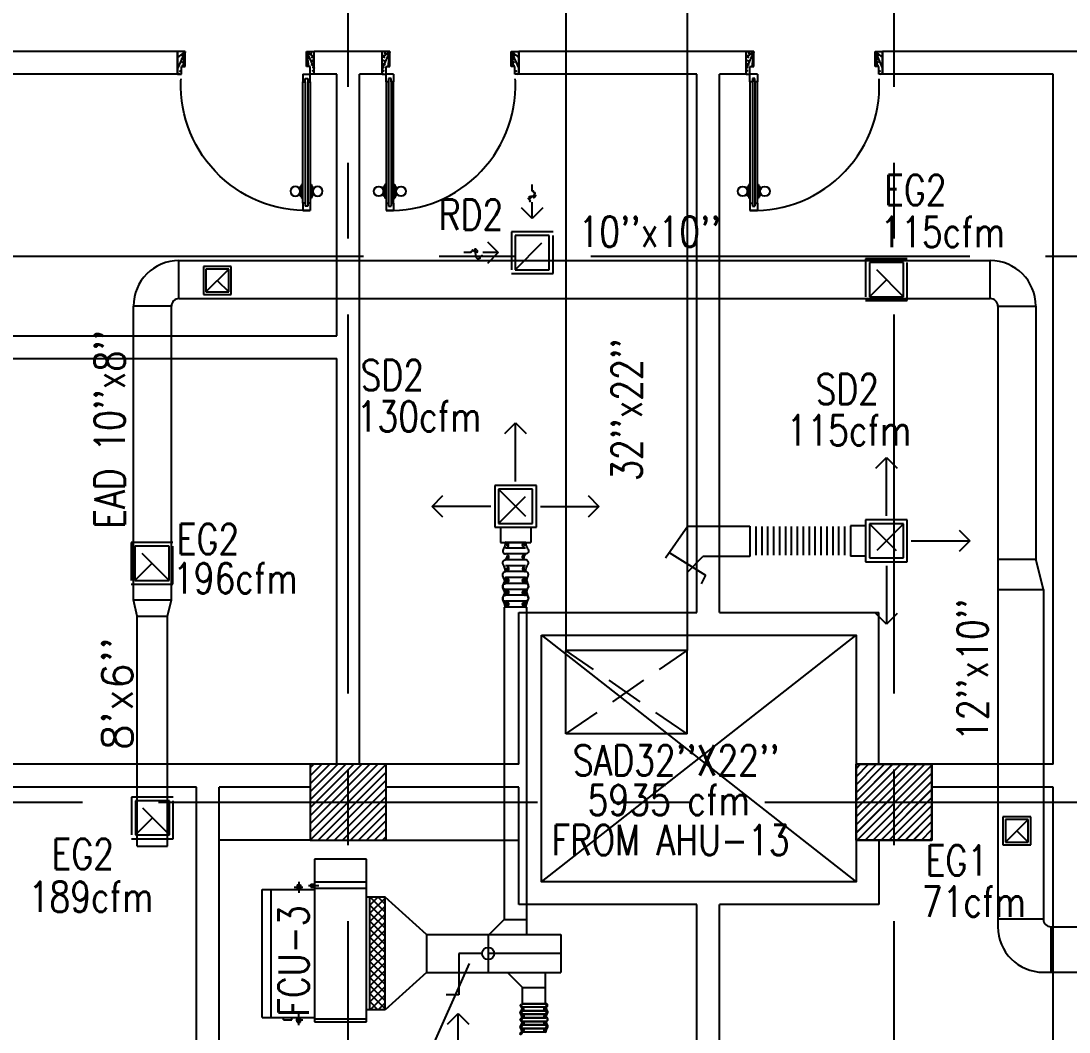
# Model space of a CAD drawing. Extents: x 417866029 to 417866302, y 43498040 to 43498122.
# Drawn here: x 417866052.58 to 417866059.49, y 43498089.59 to 43498096.26 of the extents above; entities that cross this region are included whole.
import ezdxf

# ---------------------------------------------------------------- set-up
doc = ezdxf.new("R2010")
doc.units = 0
doc.header["$MEASUREMENT"] = 0
doc.linetypes.add('CENTERX2', pattern=[4, 2.5, -0.5, 0.5, -0.5])
doc.linetypes.add('HIDDEN', pattern=[0.375, 0.25, -0.125])
doc.layers.get('0').update_dxf_attribs({"linetype": 'CONTINUOUS'})
for name, color, linetype in [('AXES', 11, 'CENTERX2'), ('COL', 7, 'CONTINUOUS'), ('DOOR', 9, 'CONTINUOUS'), ('DUCT', 6, 'CONTINUOUS'), ('EXDUCT', 10, 'CONTINUOUS'), ('FCU', 6, 'CONTINUOUS'), ('HAT', 11, 'CONTINUOUS'), ('M-AC-FLEX', 7, 'CONTINUOUS'), ('M-EGU.', 2, 'CONTINUOUS'), ('M-TEXT', 2, 'CONTINUOUS'), ('SHAFT', 9, 'CONTINUOUS'), ('WALL', 9, 'CONTINUOUS')]:
    doc.layers.add(name, color=color, linetype=linetype)
doc.styles.add('ROMANS', font='ROMANS.shx', dxfattribs={"width": 0.6})

# ---------------------------------------------------------------- blocks, each defined once
blk = doc.blocks.new('DOOR90')
at = {"layer": 'DOOR', "color": 7, "linetype": 'ByBlock'}
for p, q in [((-150, 0), (0, 0)), ((-150, 0), (-150, -25)), ((0, -50), (-113.7, 0)), ((0, -50), (-40.1, 0)), ((0, -50), (0, 0)), ((-1000, -25), (-1050, -25)), ((-1050, -75), (-1050, -25)), ((-1050, -25), (-1050, -75)), ((-1000, -42), (-1020, -42)), ((-1020, -42), (-1020, -58)), ((-1000, -58), (-1020, -58)), ((-1000, -25), (-1000, -42)), ((-1000, -58), (-1000, -75)), ((-877.6, -17.8), (-967.6, -17.8)), ((-967.6, -25), (-967.6, -17.8)), ((-955, -8.8), (-890.2, -8.8)), ((-955, -17.8), (-955, -8.8)), ((-955, -17.8), (-890.2, -17.8)), ((-890.2, -17.8), (-890.2, -8.8)), ((-877.6, -25), (-877.6, -17.8)), ((-200, -25), (-150, -25)), ((-200, -42), (-200, -25)), ((-180, -42), (-200, -42)), ((-200, -58), (-180, -58)), ((-200, -75), (-200, -58)), ((-180, -58), (-180, -42)), ((-150, -25), (-100, -25)), ((-150, -75), (-150, -25)), ((-100, -25), (-100, -50)), ((0, -50), (-100, -36.6)), ((-100, -50), (0, -50)), ((-1000, -75), (-1050, -75)), ((-967.6, -75), (-967.6, -82.2)), ((-877.6, -82.2), (-967.6, -82.2)), ((-955, -82.2), (-890.2, -82.2)), ((-955, -82.2), (-955, -91.2)), ((-955, -91.2), (-890.2, -91.2)), ((-890.2, -82.2), (-890.2, -91.2)), ((-877.6, -75), (-877.6, -82.2)), ((-150, -75), (-200, -75)), ((-150, -875), (-100, -875)), ((-150, -900), (-150, -875)), ((0, -850), (-113.7, -900)), ((-100, -875), (-100, -850)), ((0, -850), (-100, -863.4)), ((-100, -850), (0, -850)), ((0, -850), (-40.1, -900)), ((0, -850), (0, -900)), ((-150, -900), (0, -900)), ((0, -900), (-150, -900))]:
    blk.add_line(p, q, dxfattribs=at)
at = {"layer": 'DOOR', "linetype": 'ByBlock'}
for p, q in [((-200, -25), (-1000, -25)), ((-200, -42), (-1000, -42)), ((-200, -58), (-1000, -58)), ((-1000, -75), (-200, -75))]:
    blk.add_line(p, q, dxfattribs=at)
at = {"layer": 'DOOR', "color": 7, "linetype": 'ByBlock'}
for centre in [(-922.6, 23.5), (-922.6, -123.5)]:
    blk.add_circle(centre, 32.4, dxfattribs=at)
for centre, radius, start, end in [((0, -50), 154.4, 161.10529, 166.28577), ((0, -50), 94.4, 148.01819, 180), ((0, -50), 134.4, 158.15985, 169.28002), ((0, -50), 114.4, 154.08384, 167.37743), ((0, -50), 74.4, 137.77643, 180), ((0, -50), 54.4, 113.20738, 180), ((0, -50), 34.4, 90, 180), ((0, -50), 14.4, 90, 180), ((0, -850), 154.4, 193.71423, 198.89471), ((0, -850), 134.4, 190.71998, 201.84015), ((0, -850), 94.4, 180, 211.98181), ((0, -850), 74.4, 180, 222.22357), ((0, -850), 54.4, 180, 246.79262), ((0, -850), 34.4, 180, 270), ((0, -850), 14.4, 180, 270)]:
    blk.add_arc(centre, radius, start, end, dxfattribs=at)
at = {"layer": 'DOOR', "linetype": 'HIDDEN', "ltscale": 0.5}
blk.add_arc((-222.2, -50), 828.2, 178.27012, 275.00304, dxfattribs=at)
blk = doc.blocks.new('*X42')
at = {"color": 0}
for p, q in [((16890.5, -2466.6), (16943.5, -2413.6)), ((16990.5, -2512.5), (16891.6, -2413.6)), ((16990.5, -2459.4), (16944.6, -2413.6)), ((16890.5, -2519.6), (16990.5, -2419.6)), ((16990.5, -2565.5), (16890.5, -2465.5)), ((16890.5, -2572.6), (16990.5, -2472.6)), ((16990.5, -2618.5), (16890.5, -2518.5)), ((16890.5, -2625.7), (16990.5, -2525.7)), ((16990.5, -2671.6), (16890.5, -2571.6)), ((16890.5, -2678.7), (16990.5, -2578.7)), ((16990.5, -2724.6), (16890.5, -2624.6)), ((16890.5, -2731.7), (16990.5, -2631.7)), ((16990.5, -2777.6), (16890.5, -2677.6)), ((16890.5, -2784.8), (16990.5, -2684.8)), ((16990.5, -2830.7), (16890.5, -2730.7)), ((16890.5, -2837.8), (16990.5, -2737.8)), ((16990.5, -2883.7), (16890.5, -2783.7)), ((16890.5, -2890.8), (16990.5, -2790.8)), ((16990.5, -2936.7), (16890.5, -2836.7)), ((16890.5, -2943.9), (16990.5, -2843.9)), ((16990.5, -2989.8), (16890.5, -2889.8)), ((16890.5, -2996.9), (16990.5, -2896.9)), ((16990.5, -3042.8), (16890.5, -2942.8)), ((16890.5, -3049.9), (16990.5, -2949.9)), ((16990.5, -3095.8), (16890.5, -2995.8)), ((16890.5, -3103), (16990.5, -3003)), ((16990.5, -3148.9), (16890.5, -3048.9)), ((16943.5, -3154.9), (16890.5, -3101.9)), ((16891.5, -3154.9), (16990.5, -3056)), ((16944.6, -3154.9), (16990.5, -3109))]:
    blk.add_line(p, q, dxfattribs=at)
blk = doc.blocks.new('WHE06')
at = {"color": 3}
for p, q in [((689, 621.5), (346.1, 621.5)), ((346.1, 621.5), (346.1, 469.1)), ((689, 469.1), (689, 621.5)), ((60.3, -422.2), (60.3, 422.2)), ((212.3, 437.2), (269.1, 437.2)), ((232.1, 452.2), (232.1, 422.2)), ((232.1, 452.2), (252.1, 452.2)), ((242.1, 472.2), (242.1, 399.5)), ((252.1, 452.2), (252.1, 422.2)), ((305, 447.6), (373.3, 447.6)), ((321.1, 457.6), (321.1, 437.6)), ((321.1, 457.6), (346.1, 457.6)), ((321.1, 437.6), (346.1, 437.6)), ((346.1, 430.4), (689, 430.4)), ((811.2, 370.7), (689, 370.7)), ((711.2, -370.7), (711.2, 370.7)), ((811.2, -370.7), (811.2, 370.7)), ((242.1, -472.2), (242.1, -399.5)), ((811.2, -370.7), (689, -370.7)), ((141.6, -437.2), (141.6, -422.2)), ((141.6, -437.2), (196.6, -437.2)), ((196.6, -437.2), (196.6, -422.2)), ((221.4, -437.2), (269.1, -437.2)), ((232.1, -452.2), (232.1, -422.2)), ((232.1, -452.2), (252.1, -452.2)), ((252.1, -452.2), (252.1, -422.2)), ((346.1, -430.4), (689, -430.4))]:
    blk.add_line(p, q, dxfattribs=at)
at = {"color": 6}
for p, q in [((0, -422.2), (0, 422.2)), ((0, 422.2), (346.1, 422.2)), ((346.1, 469.1), (346.1, -450.8)), ((689, 469.1), (346.1, 469.1)), ((689, -450.8), (689, 469.1)), ((0, -422.2), (346.1, -422.2)), ((346.1, -450.8), (689, -450.8))]:
    blk.add_line(p, q, dxfattribs=at)
at = {"color": 11}
blk.add_blockref('*X42', (-16179.3, 2784.3), dxfattribs=at)
blk = doc.blocks.new('*X84')
at = {"color": 0}
for p, q in [((42139.2, 162736.3), (42592.7, 163189.7)), ((42139.2, 162789.3), (42539.6, 163189.7)), ((42139.2, 162842.3), (42486.6, 163189.7)), ((42139.2, 162895.4), (42433.6, 163189.7)), ((42139.2, 162948.4), (42380.5, 163189.7)), ((42139.2, 163001.4), (42327.5, 163189.7)), ((42139.2, 163054.5), (42274.5, 163189.7)), ((42139.2, 163107.5), (42221.4, 163189.7)), ((42139.2, 163160.5), (42168.4, 163189.7)), ((42145.7, 162689.7), (42639.2, 163183.3)), ((42198.7, 162689.7), (42639.2, 163130.2)), ((42251.8, 162689.7), (42639.2, 163077.2)), ((42304.8, 162689.7), (42639.2, 163024.2)), ((42357.8, 162689.7), (42639.2, 162971.1)), ((42410.9, 162689.7), (42639.2, 162918.1)), ((42463.9, 162689.7), (42639.2, 162865.1)), ((42516.9, 162689.7), (42639.2, 162812)), ((42570, 162689.7), (42639.2, 162759)), ((42623, 162689.7), (42639.2, 162706))]:
    blk.add_line(p, q, dxfattribs=at)
blk = doc.blocks.new('*X83')
at = {"color": 0}
for p, q in [((38539.2, 162742.5), (38986.4, 163189.7)), ((38539.2, 162795.6), (38933.4, 163189.7)), ((38539.2, 162848.6), (38880.4, 163189.7)), ((38539.2, 162901.6), (38827.3, 163189.7)), ((38539.2, 162954.7), (38774.3, 163189.7)), ((38539.2, 163007.7), (38721.3, 163189.7)), ((38539.2, 163060.7), (38668.2, 163189.7)), ((38539.2, 163113.8), (38615.2, 163189.7)), ((38539.2, 163166.8), (38562.2, 163189.7)), ((38539.2, 162689.5), (39039.2, 163189.5)), ((38592.5, 162689.7), (39039.2, 163136.5)), ((38645.5, 162689.7), (39039.2, 163083.4)), ((38698.6, 162689.7), (39039.2, 163030.4)), ((38751.6, 162689.7), (39039.2, 162977.4)), ((38804.6, 162689.7), (39039.2, 162924.3)), ((38857.7, 162689.7), (39039.2, 162871.3)), ((38910.7, 162689.7), (39039.2, 162818.3)), ((38963.7, 162689.7), (39039.2, 162765.2)), ((39016.8, 162689.7), (39039.2, 162712.2))]:
    blk.add_line(p, q, dxfattribs=at)
blk = doc.blocks.new('COL50')
at = {"layer": 'COL'}
blk.add_lwpolyline([(-250, 250), (-250, -250), (250, -250), (250, 250)], close=True, dxfattribs=at)

msp = doc.modelspace()

# ---------------------------------------------------------------- linework, layer by layer
at = {"layer": 'AXES'}
for p, q in [((417866054.7337, 43498039.8221), (417866054.7337, 43498118.2996)), ((417866058.3337, 43498039.8221), (417866058.3337, 43498118.2996)), ((417866040.3337, 43498094.7064), (417866098.5737, 43498094.7064)), ((417866029.4822, 43498091.1064), (417866098.5737, 43498091.1064))]:
    msp.add_line(p, q, dxfattribs=at)
at = {"layer": 'DUCT', "linetype": 'ByBlock'}
for p, q in [((417866056.1692, 43498097.2525), (417866056.1692, 43498092.1064)), ((417866056.9692, 43498097.2525), (417866056.9692, 43498092.1064)), ((417866055.2503, 43498090.2339), (417866054.9774, 43498090.4796)), ((417866055.7629, 43498090.3339), (417866055.9129, 43498090.3339)), ((417866055.2503, 43498090.2339), (417866056.1369, 43498090.2339)), ((417866055.2503, 43498090.2339), (417866055.2503, 43498089.9839)), ((417866055.6567, 43498090.2339), (417866055.6567, 43498089.9839)), ((417866056.1369, 43498090.2339), (417866056.1369, 43498089.9839)), ((417866056.1369, 43498090.1089), (417866055.6567, 43498090.1089)), ((417866055.2503, 43498089.9839), (417866054.9774, 43498089.7382)), ((417866055.2503, 43498089.9839), (417866056.1369, 43498089.9839)), ((417866055.8839, 43498089.8839), (417866056.0339, 43498089.8839))]:
    msp.add_line(p, q, dxfattribs=at)
at = {"layer": 'DUCT'}
for p, q in [((417866056.973, 43498092.9255), (417866056.826, 43498092.7156)), ((417866056.973, 43498092.9255), (417866057.3832, 43498092.9255)), ((417866057.3832, 43498092.9255), (417866057.3832, 43498092.7255)), ((417866056.8517, 43498092.7524), (417866057.0911, 43498092.6022)), ((417866056.973, 43498092.6255), (417866057.073, 43498092.7255)), ((417866057.3832, 43498092.7255), (417866057.073, 43498092.7255)), ((417866057.0911, 43498092.6022), (417866057.0623, 43498092.5458)), ((417866057.0911, 43498092.6022), (417866057.0911, 43498092.6022)), ((417866055.7629, 43498092.3923), (417866055.7629, 43498090.3339)), ((417866055.9129, 43498092.3923), (417866055.7629, 43498092.3923)), ((417866055.9129, 43498090.2339), (417866055.9129, 43498092.3923)), ((417866055.6629, 43498090.2339), (417866055.7629, 43498090.3339)), ((417866055.7839, 43498089.9839), (417866055.8839, 43498089.8839)), ((417866056.0339, 43498089.9839), (417866056.0339, 43498089.7779)), ((417866055.8839, 43498089.7779), (417866055.8839, 43498089.8839)), ((417866056.0339, 43498089.7779), (417866055.8839, 43498089.7779))]:
    msp.add_line(p, q, dxfattribs=at)
at = {"layer": 'DUCT', "linetype": 'Continuous'}
for p, q in [((417866056.9692, 43498092.1064), (417866056.1692, 43498092.1064)), ((417866056.1692, 43498091.5564), (417866056.1692, 43498092.1064)), ((417866056.9692, 43498091.5564), (417866056.9692, 43498092.1064)), ((417866056.9692, 43498091.5564), (417866056.1692, 43498091.5564))]:
    msp.add_line(p, q, dxfattribs=at)
at = {"layer": 'DUCT', "linetype": 'HIDDEN'}
for p, q in [((417866056.9692, 43498091.5564), (417866056.1692, 43498092.1064)), ((417866056.1692, 43498091.5564), (417866056.9692, 43498092.1064))]:
    msp.add_line(p, q, dxfattribs=at)
at = {"layer": 'DUCT', "color": 2, "linetype": 'ByBlock'}
for p, q in [((417866055.6175, 43498090.1079), (417866055.4643, 43498090.1079)), ((417866055.4643, 43498090.1079), (417866055.4643, 43498089.8353)), ((417866055.4643, 43498089.8353), (417866055.3799, 43498089.8353))]:
    msp.add_line(p, q, dxfattribs=at)
at = {"layer": 'DUCT', "color": 4, "linetype": 'ByBlock'}
msp.add_line((417866055.2135, 43498089.3226), (417866055.5328, 43498090.0427), dxfattribs=at)
at = {"layer": 'DUCT', "color": 2, "linetype": 'ByBlock'}
msp.add_circle((417866055.6567, 43498090.1088), 0.0399, dxfattribs=at)
at = {"layer": 'EXDUCT', "linetype": 'ByBlock'}
for p, q in [((417866053.6179, 43498094.6769), (417866058.9687, 43498094.6769)), ((417866053.6179, 43498094.4269), (417866053.6179, 43498094.6769)), ((417866058.9687, 43498094.4269), (417866058.9687, 43498094.6769)), ((417866053.6179, 43498094.4269), (417866058.9687, 43498094.4269)), ((417866053.3179, 43498092.4405), (417866053.3179, 43498094.3769)), ((417866053.5679, 43498094.3769), (417866053.3179, 43498094.3769)), ((417866053.5679, 43498092.4405), (417866053.5679, 43498094.3769)), ((417866059.0187, 43498094.3769), (417866059.0187, 43498090.2852)), ((417866059.0187, 43498094.3769), (417866059.2687, 43498094.3769)), ((417866059.2687, 43498094.3769), (417866059.2687, 43498092.7095)), ((417866059.0187, 43498092.7095), (417866059.2687, 43498092.7095)), ((417866059.3187, 43498092.5095), (417866059.2687, 43498092.7095)), ((417866059.0187, 43498092.5095), (417866059.3187, 43498092.5095)), ((417866059.3187, 43498092.5095), (417866059.3187, 43498090.3352)), ((417866053.3179, 43498092.4405), (417866053.5679, 43498092.4405)), ((417866053.3429, 43498092.3322), (417866053.3179, 43498092.4405)), ((417866053.5429, 43498092.3322), (417866053.5679, 43498092.4405)), ((417866053.3429, 43498090.8158), (417866053.3429, 43498092.3322)), ((417866053.3429, 43498092.3322), (417866053.5429, 43498092.3322)), ((417866053.5429, 43498090.8158), (417866053.5429, 43498092.3322)), ((417866053.3429, 43498090.8158), (417866053.5429, 43498090.8158)), ((417866059.3187, 43498090.3352), (417866059.0187, 43498090.3352)), ((417866059.3687, 43498090.2852), (417866059.3687, 43498089.9808)), ((417866059.3687, 43498090.2852), (417866067.8719, 43498090.2852)), ((417866059.3187, 43498089.9852), (417866067.7331, 43498089.9852))]:
    msp.add_line(p, q, dxfattribs=at)
for centre, radius, start, end in [((417866053.6179, 43498094.3769), 0.3, 90, 180), ((417866058.9687, 43498094.3769), 0.3, 0, 90), ((417866053.6179, 43498094.3769), 0.05, 90, 180), ((417866058.9687, 43498094.3769), 0.05, 0, 90), ((417866059.3187, 43498090.2852), 0.3, 180, 270), ((417866059.3687, 43498090.3352), 0.05, 180, 270)]:
    msp.add_arc(centre, radius, start, end, dxfattribs=at)
at = {"layer": 'HAT'}
for p, q in [((417866058.0837, 43498090.903), (417866058.5371, 43498091.3564)), ((417866058.0837, 43498090.956), (417866058.4841, 43498091.3564)), ((417866058.0837, 43498091.009), (417866058.4311, 43498091.3564)), ((417866058.0837, 43498091.0621), (417866058.378, 43498091.3564)), ((417866058.0837, 43498091.1151), (417866058.325, 43498091.3564)), ((417866058.0837, 43498091.1681), (417866058.272, 43498091.3564)), ((417866058.0837, 43498091.2212), (417866058.2189, 43498091.3564)), ((417866058.0837, 43498091.2742), (417866058.1659, 43498091.3564)), ((417866058.0837, 43498091.3272), (417866058.1129, 43498091.3564)), ((417866058.0902, 43498090.8564), (417866058.5837, 43498091.3499)), ((417866058.1432, 43498090.8564), (417866058.5837, 43498091.2969)), ((417866058.1962, 43498090.8564), (417866058.5837, 43498091.2439)), ((417866058.2493, 43498090.8564), (417866058.5837, 43498091.1908)), ((417866058.3023, 43498090.8564), (417866058.5837, 43498091.1378)), ((417866058.3553, 43498090.8564), (417866058.5837, 43498091.0848)), ((417866058.4084, 43498090.8564), (417866058.5837, 43498091.0317)), ((417866058.4614, 43498090.8564), (417866058.5837, 43498090.9787)), ((417866058.5144, 43498090.8564), (417866058.5837, 43498090.9257)), ((417866058.5675, 43498090.8564), (417866058.5837, 43498090.8726))]:
    msp.add_line(p, q, dxfattribs=at)
at = {"layer": 'M-AC-FLEX', "color": 11}
for p, q in [((417866057.4222, 43498092.9248), (417866057.4222, 43498092.7338)), ((417866057.4612, 43498092.9248), (417866057.4612, 43498092.7338)), ((417866057.5002, 43498092.9248), (417866057.5002, 43498092.7338)), ((417866057.5392, 43498092.9248), (417866057.5392, 43498092.7338)), ((417866057.5782, 43498092.9248), (417866057.5782, 43498092.7338)), ((417866057.6172, 43498092.9248), (417866057.6172, 43498092.7338)), ((417866057.6562, 43498092.9248), (417866057.6562, 43498092.7338)), ((417866057.6952, 43498092.9248), (417866057.6952, 43498092.7338)), ((417866057.7342, 43498092.9248), (417866057.7342, 43498092.7338)), ((417866057.7732, 43498092.9248), (417866057.7732, 43498092.7338)), ((417866057.8122, 43498092.9248), (417866057.8122, 43498092.7338)), ((417866057.8512, 43498092.9248), (417866057.8512, 43498092.7338)), ((417866057.8902, 43498092.9248), (417866057.8902, 43498092.7338)), ((417866057.9292, 43498092.9248), (417866057.9292, 43498092.7338)), ((417866057.9682, 43498092.9248), (417866057.9682, 43498092.7338)), ((417866058.0072, 43498092.9248), (417866058.0072, 43498092.7338)), ((417866055.9034, 43498092.8193), (417866055.7724, 43498092.8193)), ((417866055.9034, 43498092.7809), (417866055.7724, 43498092.7809)), ((417866055.9034, 43498092.7426), (417866055.7724, 43498092.7426)), ((417866055.9034, 43498092.7426), (417866055.7724, 43498092.7426)), ((417866055.9034, 43498092.7036), (417866055.7724, 43498092.7036)), ((417866055.9034, 43498092.7036), (417866055.7724, 43498092.7036)), ((417866055.9034, 43498092.6653), (417866055.7724, 43498092.6653)), ((417866055.9034, 43498092.6263), (417866055.7724, 43498092.6263)), ((417866055.9034, 43498092.5873), (417866055.7724, 43498092.5873)), ((417866055.9034, 43498092.5483), (417866055.7724, 43498092.5483)), ((417866055.9034, 43498092.5093), (417866055.7724, 43498092.5093)), ((417866055.9034, 43498092.4703), (417866055.7724, 43498092.4703)), ((417866055.9034, 43498092.4313), (417866055.7724, 43498092.4313)), ((417866055.8804, 43498089.7779), (417866056.0374, 43498089.7779)), ((417866056.0376, 43498089.7548), (417866055.8806, 43498089.7548)), ((417866055.8806, 43498089.7314), (417866056.0376, 43498089.7314)), ((417866056.0376, 43498089.7314), (417866055.8806, 43498089.7314)), ((417866055.8806, 43498089.7314), (417866056.0376, 43498089.7314)), ((417866055.8804, 43498089.6844), (417866056.0374, 43498089.6844)), ((417866055.8804, 43498089.6614), (417866056.0374, 43498089.6614)), ((417866055.8806, 43498089.7079), (417866056.0376, 43498089.7079)), ((417866055.8806, 43498089.7079), (417866056.0376, 43498089.7079)), ((417866056.0376, 43498089.7079), (417866055.8806, 43498089.7079)), ((417866056.0376, 43498089.6844), (417866055.8806, 43498089.6844)), ((417866056.0376, 43498089.6614), (417866055.8806, 43498089.6614)), ((417866055.8806, 43498089.6379), (417866056.0376, 43498089.6379)), ((417866055.8806, 43498089.6379), (417866056.0376, 43498089.6379)), ((417866056.0376, 43498089.6379), (417866055.8806, 43498089.6379)), ((417866055.8806, 43498089.6144), (417866056.0376, 43498089.6144)), ((417866056.0376, 43498089.6144), (417866055.8806, 43498089.6144)), ((417866055.8806, 43498089.6144), (417866056.0376, 43498089.6144)), ((417866056.0376, 43498089.591), (417866055.8806, 43498089.591))]:
    msp.add_line(p, q, dxfattribs=at)
at = {"layer": 'M-AC-FLEX'}
for points in [[(417866057.3832, 43498092.9248, 1), (417866057.4222, 43498092.9248, -1), (417866057.4612, 43498092.9248)], [(417866057.3832, 43498092.9248, 0.000874), (417866057.3832, 43498092.9249, 0.000874)], [(417866057.4222, 43498092.9248, -1), (417866057.3832, 43498092.9248)], [(417866057.5002, 43498092.9248, -1), (417866057.4612, 43498092.9248, 1), (417866057.4222, 43498092.9248)], [(417866057.4612, 43498092.9248, 1), (417866057.5002, 43498092.9248, -1), (417866057.5392, 43498092.9248, 0.000618), (417866057.5392, 43498092.9248, 0.000618)], [(417866057.5782, 43498092.9248, -1), (417866057.5392, 43498092.9248, 1), (417866057.5002, 43498092.9248, -0.000618), (417866057.5002, 43498092.9248, -0.000618)], [(417866057.5392, 43498092.9248, 1), (417866057.5782, 43498092.9248, -1), (417866057.6172, 43498092.9248)], [(417866057.6562, 43498092.9248, -1), (417866057.6172, 43498092.9248, 1), (417866057.5782, 43498092.9248)], [(417866057.6172, 43498092.9248, 1), (417866057.6562, 43498092.9248, -1), (417866057.6952, 43498092.9248)], [(417866057.6949, 43498092.9214, 1.091277), (417866057.6562, 43498092.9248)], [(417866057.6565, 43498092.9214, -1.091277), (417866057.6952, 43498092.9248)], [(417866057.7342, 43498092.9248, -1), (417866057.6952, 43498092.9248, 1), (417866057.6562, 43498092.9248)], [(417866057.6952, 43498092.9248, 1), (417866057.7342, 43498092.9248, -1), (417866057.7732, 43498092.9248)], [(417866057.8122, 43498092.9248, -1), (417866057.7732, 43498092.9248, 1), (417866057.7342, 43498092.9248)], [(417866057.7732, 43498092.9248, 1), (417866057.8122, 43498092.9248, -1), (417866057.8512, 43498092.9248, 0.000618), (417866057.8512, 43498092.9248, 0.000618)], [(417866057.8902, 43498092.9248, -1), (417866057.8512, 43498092.9248, 1), (417866057.8122, 43498092.9248, -0.000618), (417866057.8122, 43498092.9248, -0.000618)], [(417866057.8512, 43498092.9248, 1), (417866057.8902, 43498092.9248, -1), (417866057.9292, 43498092.9248, 0.000618), (417866057.9292, 43498092.9248, 0.000618)], [(417866057.8512, 43498092.9248, 1), (417866057.8902, 43498092.9248)], [(417866057.8902, 43498092.9248, -1), (417866057.8512, 43498092.9248)], [(417866057.9682, 43498092.9248, -1), (417866057.9292, 43498092.9248, 1), (417866057.8902, 43498092.9248, -0.000618), (417866057.8902, 43498092.9248, -0.000618)], [(417866057.9292, 43498092.9248, 1), (417866057.9682, 43498092.9248, -1), (417866058.0072, 43498092.9248)], [(417866058.0462, 43498092.9248, -1), (417866058.0072, 43498092.9248, 1), (417866057.9682, 43498092.9248)], [(417866055.7724, 43498092.8199, -1), (417866055.7724, 43498092.7809, 1.018005), (417866055.7724, 43498092.7426)], [(417866055.9034, 43498092.8199, 1), (417866055.9034, 43498092.7809, -1.018005), (417866055.9034, 43498092.7426)], [(417866055.7724, 43498092.5483, 1), (417866055.7724, 43498092.5873, -1), (417866055.7724, 43498092.6263, 1), (417866055.7724, 43498092.6653, -1.018005), (417866055.7724, 43498092.7036)], [(417866055.9034, 43498092.5483, -1), (417866055.9034, 43498092.5873, 1), (417866055.9034, 43498092.6263, -1), (417866055.9034, 43498092.6653, 1.018005), (417866055.9034, 43498092.7036)], [(417866057.4222, 43498092.7338, 1), (417866057.3832, 43498092.7338)], [(417866057.3832, 43498092.7338, -1), (417866057.4222, 43498092.7338, 1), (417866057.4612, 43498092.7338)], [(417866057.5002, 43498092.7338, 1), (417866057.4612, 43498092.7338, -1), (417866057.4222, 43498092.7338)], [(417866057.4612, 43498092.7338, -1), (417866057.5002, 43498092.7338, 1), (417866057.5392, 43498092.7338)], [(417866057.5782, 43498092.7338, 1), (417866057.5392, 43498092.7338, -1), (417866057.5002, 43498092.7338)], [(417866057.5392, 43498092.7338, -1), (417866057.5782, 43498092.7338, 1), (417866057.6172, 43498092.7338)], [(417866057.6562, 43498092.7338, 1), (417866057.6172, 43498092.7338, -1), (417866057.5782, 43498092.7338)], [(417866057.6172, 43498092.7338, -1), (417866057.6562, 43498092.7338, 1), (417866057.6952, 43498092.7338)], [(417866057.6546, 43498092.7414, -0.100539), (417866057.6562, 43498092.7338, 1), (417866057.6952, 43498092.7338)], [(417866057.7342, 43498092.7338, 1), (417866057.6952, 43498092.7338, -1), (417866057.6562, 43498092.7338)], [(417866057.6967, 43498092.7414, 0.100539), (417866057.6952, 43498092.7338, -1), (417866057.6562, 43498092.7338)], [(417866057.6952, 43498092.7338, -1), (417866057.7342, 43498092.7338, 1), (417866057.7732, 43498092.7338)], [(417866057.8122, 43498092.7338, 1), (417866057.7732, 43498092.7338, -1), (417866057.7342, 43498092.7338)], [(417866057.7732, 43498092.7338, -1), (417866057.8122, 43498092.7338, 1), (417866057.8512, 43498092.7338)], [(417866057.8902, 43498092.7338, 1), (417866057.8512, 43498092.7338, -1), (417866057.8122, 43498092.7338)], [(417866057.8512, 43498092.7338, -1), (417866057.8902, 43498092.7338)], [(417866057.8512, 43498092.7338, -1), (417866057.8902, 43498092.7338, 1), (417866057.9292, 43498092.7338)], [(417866057.8902, 43498092.7338, 1), (417866057.8512, 43498092.7338)], [(417866057.9682, 43498092.7338, 1), (417866057.9292, 43498092.7338, -1), (417866057.8902, 43498092.7338)], [(417866057.9292, 43498092.7338, -1), (417866057.9682, 43498092.7338, 1), (417866058.0072, 43498092.7338)], [(417866058.0462, 43498092.7338, 1), (417866058.0072, 43498092.7338, -1), (417866057.9682, 43498092.7338)], [(417866055.7724, 43498092.5873, -1), (417866055.7724, 43498092.5483, 1), (417866055.7724, 43498092.5093)], [(417866055.9034, 43498092.5873, 1), (417866055.9034, 43498092.5483, -1), (417866055.9034, 43498092.5093)], [(417866055.7724, 43498092.4703, 1), (417866055.7724, 43498092.5093, -1), (417866055.7724, 43498092.5483)], [(417866055.7724, 43498092.5093, -1), (417866055.7724, 43498092.4703, 1), (417866055.7724, 43498092.4313)], [(417866055.9034, 43498092.4703, -1), (417866055.9034, 43498092.5093, 1), (417866055.9034, 43498092.5483)], [(417866055.9034, 43498092.5093, 1), (417866055.9034, 43498092.4703, -1), (417866055.9034, 43498092.4313)], [(417866055.7724, 43498092.3923, 1), (417866055.7724, 43498092.4313, -1), (417866055.7724, 43498092.4703)], [(417866055.7724, 43498092.4313, -1), (417866055.7724, 43498092.3923)], [(417866055.9034, 43498092.3923, -1), (417866055.9034, 43498092.4313, 1), (417866055.9034, 43498092.4703)], [(417866055.9034, 43498092.4313, 1), (417866055.9034, 43498092.3923)], [(417866055.7724, 43498092.3923, -0.000618), (417866055.7724, 43498092.3923)], [(417866055.9034, 43498092.3923, 0.000618), (417866055.9034, 43498092.3923, -0.000618), (417866055.9034, 43498092.3923)], [(417866055.8806, 43498089.7548, -0.999838), (417866055.8802, 43498089.7779)], [(417866055.8806, 43498089.7548, -1), (417866055.8806, 43498089.7314, 1), (417866055.8806, 43498089.7079)], [(417866055.8806, 43498089.7314, 1), (417866055.8806, 43498089.7079)], [(417866055.8806, 43498089.7079, -1), (417866055.8806, 43498089.7314)], [(417866055.8806, 43498089.6844, 1), (417866055.8806, 43498089.7079, -1), (417866055.8806, 43498089.7314)], [(417866055.8839, 43498089.7784, -0.076055), (417866055.8804, 43498089.7779, 0.008922), (417866055.88, 43498089.7779)], [(417866055.8802, 43498089.7548, 0.004461), (417866055.8804, 43498089.7548)], [(417866056.0376, 43498089.7314, -1), (417866056.0376, 43498089.7548)], [(417866056.0376, 43498089.7548, 1), (417866056.0376, 43498089.7314, -1), (417866056.0376, 43498089.7079)], [(417866056.0376, 43498089.6844, -1), (417866056.0376, 43498089.7079, 1), (417866056.0376, 43498089.7314)], [(417866056.0339, 43498089.7784, 0.076054), (417866056.0374, 43498089.7779, -1.018005), (417866056.0374, 43498089.7548)], [(417866056.0376, 43498089.7314, -1), (417866056.0376, 43498089.7079)], [(417866056.0376, 43498089.7079, 1), (417866056.0376, 43498089.7314)], [(417866056.0376, 43498089.7079, 1), (417866056.0376, 43498089.7314)], [(417866056.0376, 43498089.7314, -1), (417866056.0376, 43498089.7079)], [(417866055.8806, 43498089.6614, -0.999838), (417866055.8802, 43498089.6844)], [(417866055.8806, 43498089.6844, 0.999838), (417866055.8802, 43498089.6614)], [(417866055.8806, 43498089.6614, -1), (417866055.8806, 43498089.6379, 1), (417866055.8806, 43498089.6144)], [(417866055.8805, 43498089.7079, -0.998256), (417866055.8804, 43498089.6844, 0.008922), (417866055.88, 43498089.6844)], [(417866055.8805, 43498089.6379, 0.998256), (417866055.8804, 43498089.6614, -0.008922), (417866055.88, 43498089.6614)], [(417866055.8802, 43498089.6844, -0.004461), (417866055.8804, 43498089.6844)], [(417866055.8802, 43498089.6614, 0.004461), (417866055.8804, 43498089.6614)], [(417866056.0374, 43498089.7079, 0.998256), (417866056.0374, 43498089.6844, -1.018005), (417866056.0374, 43498089.6614)], [(417866056.0374, 43498089.6379, -0.998256), (417866056.0374, 43498089.6614, 1.018005), (417866056.0374, 43498089.6844)], [(417866056.0376, 43498089.7079, 1), (417866056.0376, 43498089.6844)], [(417866056.0376, 43498089.6379, -1), (417866056.0376, 43498089.6614)], [(417866056.0376, 43498089.6614, 1), (417866056.0376, 43498089.6379, -1), (417866056.0376, 43498089.6144)], [(417866055.8806, 43498089.6144, -1), (417866055.8806, 43498089.6379)], [(417866055.8806, 43498089.591, 1), (417866055.8806, 43498089.6144, -1), (417866055.8806, 43498089.6379)], [(417866055.8806, 43498089.6379, 1), (417866055.8806, 43498089.6144)], [(417866055.8806, 43498089.591, 0.999838), (417866055.8802, 43498089.5679)], [(417866055.8802, 43498089.591, -0.004461), (417866055.8804, 43498089.591)], [(417866056.0376, 43498089.591, -1), (417866056.0376, 43498089.6144, 1), (417866056.0376, 43498089.6379)], [(417866056.0376, 43498089.6144, 1), (417866056.0376, 43498089.591)], [(417866056.0376, 43498089.6144, 1), (417866056.0376, 43498089.6379)], [(417866056.0376, 43498089.6379, -1), (417866056.0376, 43498089.6144)], [(417866056.0376, 43498089.6379, -1), (417866056.0376, 43498089.6144)], [(417866056.0376, 43498089.6144, 1), (417866056.0376, 43498089.6379)]]:
    msp.add_lwpolyline(points, format="xyb", dxfattribs=at)
for centre, start, end in [((417866055.7724, 43498092.7231), 298.43137, 90.01777), ((417866055.7724, 43498092.7231), 298.43137, 90.01777), ((417866055.7724, 43498092.7231), 269.98223, 61.56863), ((417866055.7724, 43498092.7231), 269.98223, 61.56863), ((417866055.9034, 43498092.7231), 90, 241.56864), ((417866055.9034, 43498092.7231), 118.43136, 270)]:
    msp.add_arc(centre, 0.0195, start, end, dxfattribs=at)
at = {"layer": 'M-EGU.'}
for p, q in [((417866055.9473, 43498095.1364), (417866055.9473, 43498095.1794)), ((417866055.9473, 43498094.9544), (417866055.9473, 43498095.0613)), ((417866055.9473, 43498094.9544), (417866055.8765, 43498095.0251)), ((417866056.018, 43498095.0251), (417866055.9473, 43498094.9544)), ((417866056.0598, 43498094.8419), (417866055.8348, 43498094.8419)), ((417866055.8348, 43498094.8419), (417866055.8348, 43498094.6169)), ((417866056.0598, 43498094.6169), (417866056.0598, 43498094.8419)), ((417866055.6515, 43498094.8001), (417866055.7223, 43498094.7294)), ((417866055.5416, 43498094.7294), (417866055.4973, 43498094.7294)), ((417866055.7223, 43498094.7294), (417866055.6212, 43498094.7294)), ((417866055.7223, 43498094.7294), (417866055.6515, 43498094.6587)), ((417866058.1712, 43498094.6634), (417866058.1712, 43498094.4384)), ((417866058.3962, 43498094.6634), (417866058.1712, 43498094.6634)), ((417866058.3962, 43498094.4384), (417866058.3962, 43498094.6634)), ((417866053.7956, 43498094.6203), (417866053.7956, 43498094.4703)), ((417866053.9456, 43498094.6203), (417866053.7956, 43498094.6203)), ((417866053.9456, 43498094.4703), (417866053.9456, 43498094.6203)), ((417866055.8348, 43498094.6169), (417866056.0598, 43498094.6169)), ((417866053.7956, 43498094.4703), (417866053.9456, 43498094.4703)), ((417866058.1712, 43498094.4384), (417866058.3962, 43498094.4384)), ((417866055.7672, 43498093.5361), (417866055.8379, 43498093.6068)), ((417866055.8379, 43498093.2206), (417866055.8379, 43498093.6068)), ((417866055.8379, 43498093.6068), (417866055.9086, 43498093.5361)), ((417866058.213, 43498093.3086), (417866058.2837, 43498093.3793)), ((417866058.2837, 43498092.9931), (417866058.2837, 43498093.3793)), ((417866058.2837, 43498093.3793), (417866058.3544, 43498093.3086)), ((417866055.7004, 43498093.1943), (417866055.7004, 43498092.9193)), ((417866055.9754, 43498093.1943), (417866055.7004, 43498093.1943)), ((417866055.9754, 43498092.9193), (417866055.9754, 43498093.1943)), ((417866055.2879, 43498093.0568), (417866055.3586, 43498093.1275)), ((417866056.3172, 43498093.1275), (417866056.3879, 43498093.0568)), ((417866055.6741, 43498093.0568), (417866055.2879, 43498093.0568)), ((417866055.3586, 43498092.9861), (417866055.2879, 43498093.0568)), ((417866056.0017, 43498093.0568), (417866056.3879, 43498093.0568)), ((417866056.3879, 43498093.0568), (417866056.3172, 43498092.9861)), ((417866058.4212, 43498092.9668), (417866058.1462, 43498092.9668)), ((417866058.1462, 43498092.9668), (417866058.1462, 43498092.6918)), ((417866058.4212, 43498092.6918), (417866058.4212, 43498092.9668)), ((417866055.7004, 43498092.9193), (417866055.9754, 43498092.9193)), ((417866055.7379, 43498092.9193), (417866055.7379, 43498092.8193)), ((417866055.9379, 43498092.9193), (417866055.9379, 43498092.8193)), ((417866058.1462, 43498092.9293), (417866058.0462, 43498092.9293)), ((417866058.0462, 43498092.9293), (417866058.0462, 43498092.7293)), ((417866058.763, 43498092.9), (417866058.8337, 43498092.8293)), ((417866058.4475, 43498092.8293), (417866058.8337, 43498092.8293)), ((417866058.8337, 43498092.8293), (417866058.763, 43498092.7586)), ((417866053.3271, 43498092.7932), (417866053.3271, 43498092.5682)), ((417866053.5521, 43498092.7932), (417866053.3271, 43498092.7932)), ((417866053.5521, 43498092.5682), (417866053.5521, 43498092.7932)), ((417866055.7379, 43498092.8193), (417866055.9379, 43498092.8193)), ((417866058.1462, 43498092.7293), (417866058.0462, 43498092.7293)), ((417866058.1462, 43498092.6918), (417866058.4212, 43498092.6918)), ((417866058.2837, 43498092.6655), (417866058.2837, 43498092.2793)), ((417866053.3271, 43498092.5682), (417866053.5521, 43498092.5682)), ((417866058.2837, 43498092.2793), (417866058.213, 43498092.35)), ((417866058.3544, 43498092.35), (417866058.2837, 43498092.2793)), ((417866053.3304, 43498091.1153), (417866053.3304, 43498090.8903)), ((417866053.5554, 43498091.1153), (417866053.3304, 43498091.1153)), ((417866053.5554, 43498090.8903), (417866053.5554, 43498091.1153)), ((417866059.0686, 43498090.9929), (417866059.0686, 43498090.8429)), ((417866059.2186, 43498090.9929), (417866059.0686, 43498090.9929)), ((417866059.2186, 43498090.8429), (417866059.2186, 43498090.9929)), ((417866053.3304, 43498090.8903), (417866053.5554, 43498090.8903)), ((417866059.0686, 43498090.8429), (417866059.2186, 43498090.8429)), ((417866055.388, 43498089.6434), (417866055.4587, 43498089.7141)), ((417866055.4587, 43498089.3279), (417866055.4587, 43498089.7141)), ((417866055.4587, 43498089.7141), (417866055.5294, 43498089.6434))]:
    msp.add_line(p, q, dxfattribs=at)
at = {"layer": 'M-EGU.', "linetype": 'HIDDEN'}
for p, q in [((417866056.0847, 43498094.8669), (417866055.8098, 43498094.8669)), ((417866055.8098, 43498094.8669), (417866055.8098, 43498094.5919)), ((417866055.8348, 43498094.6169), (417866056.0598, 43498094.8419)), ((417866056.0847, 43498094.5919), (417866056.0847, 43498094.8669)), ((417866053.7789, 43498094.637), (417866053.7789, 43498094.4537)), ((417866053.9623, 43498094.637), (417866053.7789, 43498094.637)), ((417866053.9623, 43498094.4537), (417866053.9623, 43498094.637)), ((417866058.1462, 43498094.6884), (417866058.1462, 43498094.4134)), ((417866058.4212, 43498094.6884), (417866058.1462, 43498094.6884)), ((417866058.3962, 43498094.4384), (417866058.1712, 43498094.6634)), ((417866058.4212, 43498094.4134), (417866058.4212, 43498094.6884)), ((417866053.9456, 43498094.6203), (417866053.7956, 43498094.4703)), ((417866055.8098, 43498094.5919), (417866056.0847, 43498094.5919)), ((417866053.7789, 43498094.4537), (417866053.9623, 43498094.4537)), ((417866058.1462, 43498094.4134), (417866058.4212, 43498094.4134)), ((417866055.9504, 43498093.1693), (417866055.7254, 43498093.1693)), ((417866055.7254, 43498093.1693), (417866055.9504, 43498092.9443)), ((417866055.7254, 43498092.9443), (417866055.9504, 43498093.1693)), ((417866055.7254, 43498093.1693), (417866055.7254, 43498092.9443)), ((417866055.9504, 43498092.9443), (417866055.9504, 43498093.1693)), ((417866055.7254, 43498092.9443), (417866055.9504, 43498092.9443)), ((417866058.1712, 43498092.9418), (417866058.1712, 43498092.7168)), ((417866058.3962, 43498092.9418), (417866058.1712, 43498092.7168)), ((417866058.1712, 43498092.9418), (417866058.3962, 43498092.7168)), ((417866058.3962, 43498092.9418), (417866058.1712, 43498092.9418)), ((417866058.3962, 43498092.7168), (417866058.3962, 43498092.9418)), ((417866053.3021, 43498092.8182), (417866053.3021, 43498092.5432)), ((417866053.5771, 43498092.8182), (417866053.3021, 43498092.8182)), ((417866053.5521, 43498092.5682), (417866053.3271, 43498092.7932)), ((417866053.5771, 43498092.5432), (417866053.5771, 43498092.8182)), ((417866058.1712, 43498092.7168), (417866058.3962, 43498092.7168)), ((417866053.3021, 43498092.5432), (417866053.5771, 43498092.5432)), ((417866053.3054, 43498091.1403), (417866053.3054, 43498090.8653)), ((417866053.5804, 43498091.1403), (417866053.3054, 43498091.1403)), ((417866053.5554, 43498090.8903), (417866053.3304, 43498091.1153)), ((417866053.5804, 43498090.8653), (417866053.5804, 43498091.1403)), ((417866059.0519, 43498091.0095), (417866059.0519, 43498090.8262)), ((417866059.2352, 43498091.0095), (417866059.0519, 43498091.0095)), ((417866059.2186, 43498090.9929), (417866059.0686, 43498090.8429)), ((417866059.2352, 43498090.8262), (417866059.2352, 43498091.0095)), ((417866053.3054, 43498090.8653), (417866053.5804, 43498090.8653)), ((417866059.0519, 43498090.8262), (417866059.2352, 43498090.8262))]:
    msp.add_line(p, q, dxfattribs=at)
at = {"layer": 'M-EGU.', "linetype": 'ByBlock'}
for p, q in [((417866053.8706, 43498094.5453), (417866053.9456, 43498094.4703)), ((417866058.2837, 43498094.5509), (417866058.1712, 43498094.4384)), ((417866053.4396, 43498092.6807), (417866053.3271, 43498092.5682)), ((417866053.4429, 43498091.0028), (417866053.3304, 43498090.8903)), ((417866059.1436, 43498090.9179), (417866059.2186, 43498090.8429))]:
    msp.add_line(p, q, dxfattribs=at)
at = {"layer": 'M-EGU.'}
for points in [[(417866055.9473, 43498095.1364, -0.187862), (417866055.9657, 43498095.125, -0.202645), (417866055.9706, 43498095.1055, -0.616915), (417866055.9456, 43498095.0974, 0.668708), (417866055.922, 43498095.0878, 0.194285), (417866055.9291, 43498095.0698, 0.186051), (417866055.9473, 43498095.0613)], [(417866055.5416, 43498094.7294, -0.1324), (417866055.5527, 43498094.7455, -0.15664), (417866055.5681, 43498094.7518, -0.736612), (417866055.5807, 43498094.7204, 0.774232), (417866055.5947, 43498094.69, 0.203349), (417866055.6157, 43498094.7037, 0.193808), (417866055.6212, 43498094.7294)]]:
    msp.add_lwpolyline(points, format="xyb", dxfattribs=at)
at = {"layer": 'SHAFT'}
for p, q in [((417866056.0087, 43498090.5814), (417866058.0837, 43498092.2064)), ((417866056.0087, 43498092.2064), (417866058.0837, 43498090.5814))]:
    msp.add_line(p, q, dxfattribs=at)
at = {"layer": 'SHAFT', "linetype": 'ByBlock', "ltscale": 0.3}
msp.add_line((417866054.9837, 43498090.8564), (417866055.8587, 43498090.8564), dxfattribs=at)
at = {"layer": 'WALL'}
for p, q in [((417866053.6087, 43498096.0564), (417866051.0837, 43498096.0564)), ((417866053.6087, 43498095.9064), (417866053.6087, 43498096.0564)), ((417866054.9587, 43498096.0564), (417866054.5087, 43498096.0564)), ((417866054.5087, 43498095.9064), (417866054.5087, 43498096.0564)), ((417866054.9587, 43498095.9064), (417866054.9587, 43498096.0564)), ((417866057.3587, 43498096.0564), (417866055.8587, 43498096.0564)), ((417866055.8587, 43498095.9064), (417866055.8587, 43498096.0564)), ((417866057.3587, 43498095.9064), (417866057.3587, 43498096.0564)), ((417866061.7237, 43498096.0564), (417866058.2587, 43498096.0564)), ((417866058.2587, 43498095.9064), (417866058.2587, 43498096.0564)), ((417866053.6087, 43498095.9064), (417866051.2337, 43498095.9064)), ((417866054.6587, 43498095.9064), (417866054.5087, 43498095.9064)), ((417866054.6587, 43498094.1814), (417866054.6587, 43498095.9064)), ((417866054.9587, 43498095.9064), (417866054.8087, 43498095.9064)), ((417866054.8087, 43498091.3564), (417866054.8087, 43498095.9064)), ((417866057.0337, 43498095.9064), (417866055.8587, 43498095.9064)), ((417866057.0337, 43498092.3564), (417866057.0337, 43498095.9064)), ((417866057.3587, 43498095.9064), (417866057.1837, 43498095.9064)), ((417866057.1837, 43498092.3564), (417866057.1837, 43498095.9064)), ((417866059.3837, 43498095.9064), (417866058.2587, 43498095.9064)), ((417866059.3837, 43498091.3564), (417866059.3837, 43498095.9064)), ((417866051.2337, 43498094.1814), (417866054.6587, 43498094.1814)), ((417866050.1337, 43498094.0314), (417866054.6587, 43498094.0314)), ((417866054.6587, 43498091.3564), (417866054.6587, 43498094.0314)), ((417866055.8587, 43498092.3564), (417866057.0337, 43498092.3564)), ((417866055.8587, 43498091.3564), (417866055.8587, 43498092.3564)), ((417866057.1837, 43498092.3564), (417866058.2337, 43498092.3564)), ((417866058.2337, 43498091.3564), (417866058.2337, 43498092.3564)), ((417866054.4837, 43498091.3564), (417866050.1337, 43498091.3564)), ((417866055.8587, 43498091.3564), (417866054.9837, 43498091.3564)), ((417866059.3837, 43498091.3564), (417866058.5837, 43498091.3564)), ((417866053.7337, 43498091.2064), (417866050.1337, 43498091.2064)), ((417866053.7337, 43498087.5064), (417866053.7337, 43498091.2064)), ((417866054.4837, 43498091.2064), (417866053.8837, 43498091.2064)), ((417866053.8837, 43498087.5064), (417866053.8837, 43498091.2064)), ((417866055.8587, 43498091.2064), (417866054.9837, 43498091.2064)), ((417866055.8587, 43498090.4314), (417866055.8587, 43498091.2064)), ((417866059.3837, 43498091.2064), (417866058.5837, 43498091.2064)), ((417866059.3837, 43498087.5064), (417866059.3837, 43498091.2064)), ((417866058.2337, 43498090.8564), (417866058.2337, 43498090.4314)), ((417866057.0337, 43498090.4314), (417866055.8587, 43498090.4314)), ((417866057.0337, 43498087.5064), (417866057.0337, 43498090.4314)), ((417866057.1837, 43498087.5064), (417866057.1837, 43498090.4314)), ((417866058.2337, 43498090.4314), (417866057.1837, 43498090.4314))]:
    msp.add_line(p, q, dxfattribs=at)
at = {"layer": 'WALL', "color": 6, "linetype": 'ByBlock', "ltscale": 0.3}
msp.add_line((417866054.4837, 43498090.8564), (417866053.8837, 43498090.8564), dxfattribs=at)
at = {"layer": 'WALL'}
msp.add_lwpolyline([(417866056.0087, 43498092.2064), (417866058.0837, 43498092.2064), (417866058.0837, 43498090.5814), (417866056.0087, 43498090.5814)], close=True, dxfattribs=at)
at = {"layer": 'WALL', "linetype": 'ByBlock', "ltscale": 0.3}
for points in [[(417866054.4837, 43498090.8564), (417866054.9837, 43498090.8564), (417866054.9837, 43498091.3564), (417866054.4837, 43498091.3564)], [(417866058.5837, 43498090.8564), (417866058.0837, 43498090.8564), (417866058.0837, 43498091.3564), (417866058.5837, 43498091.3564)]]:
    msp.add_lwpolyline(points, close=True, dxfattribs=at)

# ---------------------------------------------------------------- block references
at = {"layer": 'COL', "xscale": 0.0009999871253967285, "yscale": 0.001000002026557922, "zscale": 0.001}
for p in [(417866054.7337, 43498091.1064), (417866058.3337, 43498091.1064)]:
    msp.add_blockref('COL50', p, dxfattribs=at)
at = {"layer": 'DOOR', "color": 0, "linetype": 'ByBlock', "ltscale": 0.3, "yscale": 0.001000002026557922, "zscale": 0.001}
for p, xscale, rotation in [((417866054.5087, 43498096.0564), -0.001000002026557922, 270), ((417866054.9587, 43498096.0564), 0.001000002026557922, 90), ((417866057.3587, 43498096.0564), 0.001000002026557922, 90)]:
    msp.add_blockref('DOOR90', p, dxfattribs=dict(at, xscale=xscale, rotation=rotation))
at = {"layer": 'FCU', "linetype": 'ByBlock', "xscale": 0.0009999871253967285, "yscale": 0.001000002026557922, "zscale": 0.001}
msp.add_blockref('WHE06', (417866054.1662, 43498090.1089), dxfattribs=at)
at = {"layer": 'HAT', "xscale": 0.0009999871253967285, "yscale": 0.001000002026557922, "zscale": 0.001}
for name in ['*X83', '*X84']:
    msp.add_blockref(name, (417866015.9445, 43497928.1667), dxfattribs=at)

# ---------------------------------------------------------------- texts
at = {"layer": 'M-TEXT', "style": 'ROMANS', "width": 0.8}
for s, p in [('EG2', (417866058.2688, 43498095.0423)), ('RD2', (417866055.3314, 43498094.8801)), ("10''x10''", (417866056.2523, 43498094.7673)), ('115cfm', (417866058.2431, 43498094.7657)), ('SD2', (417866054.8156, 43498093.8221)), ('SD2', (417866057.8166, 43498093.7297)), ('130cfm', (417866054.7899, 43498093.5497)), ('115cfm', (417866057.6247, 43498093.4579)), ('EG2', (417866053.6037, 43498092.741)), ('196cfm', (417866053.578, 43498092.4832)), ("SAD32''X22''", (417866056.2155, 43498091.2822)), ('5935 cfm', (417866056.3131, 43498091.02)), ('FROM AHU-13', (417866056.075, 43498090.7566)), ('EG2', (417866052.7776, 43498090.665)), ('EG1', (417866058.5431, 43498090.6219)), ('189cfm', (417866052.6264, 43498090.3824)), ('71cfm', (417866058.5174, 43498090.3512))]:
    msp.add_text(s, height=0.2, dxfattribs=at).set_placement(p)
for s, p in [("EAD 10''x8''", (417866053.2607, 43498092.9094)), ("32''x22''", (417866056.6715, 43498093.2248)), ("12''x10''", (417866058.9519, 43498091.5097)), ('FCU-3', (417866054.4738, 43498089.6915))]:
    msp.add_text(s, height=0.2, rotation=90, dxfattribs=at).set_placement(p)
at = {"layer": 'M-TEXT', "style": 'ROMANS'}
msp.add_text("8'x6''", height=0.2, rotation=90, dxfattribs=at).set_placement((417866053.3109, 43498091.4489))

doc.saveas('drawing.dxf')
